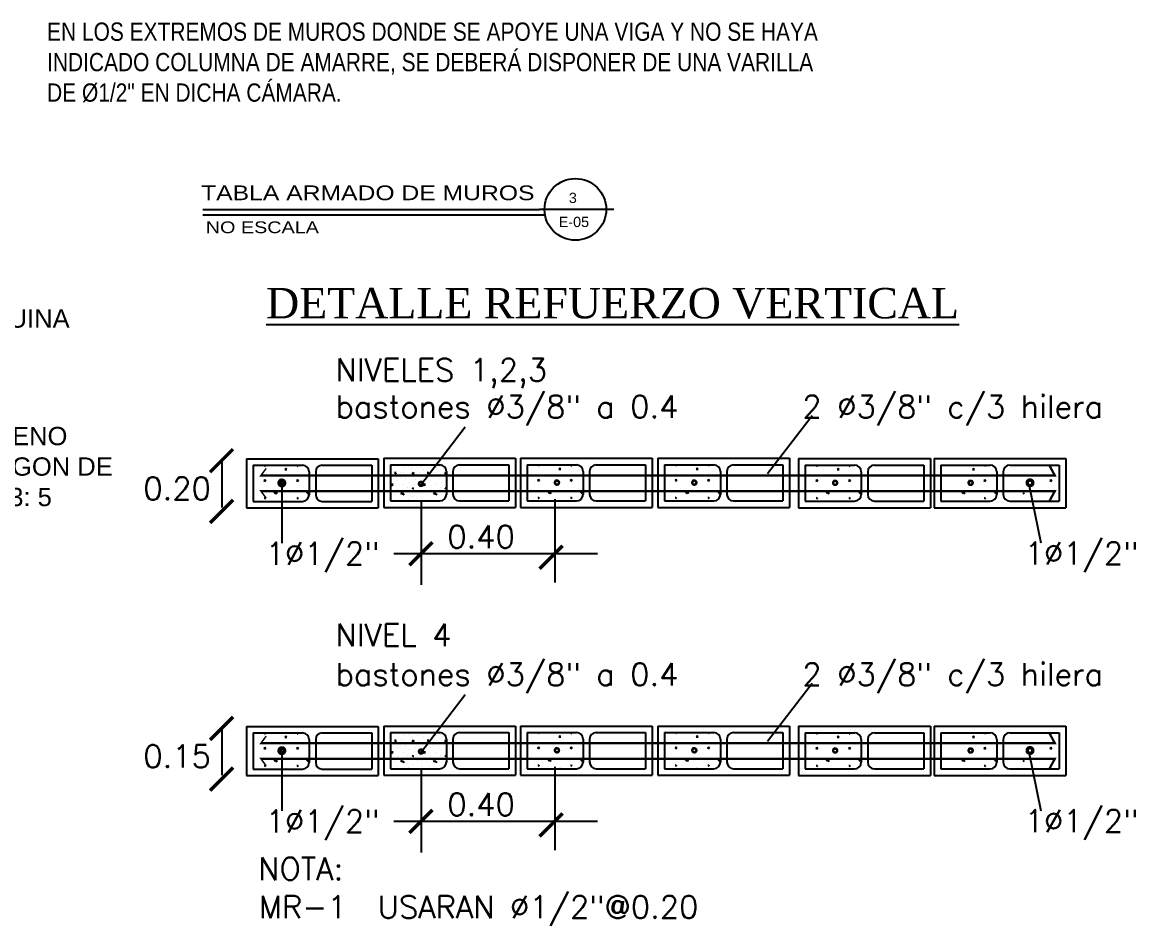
# Model space of a CAD drawing. Header units: feet. Extents: x 317 to 512, y -141 to 162.
# Drawn here: x 406.69 to 421.05, y -73.24 to -61.57 of the extents above; entities that cross this region are included whole.
import ezdxf
from ezdxf.enums import TextEntityAlignment as Align

# ---------------------------------------------------------------- set-up
doc = ezdxf.new("R2010")
doc.units = ezdxf.units.FT
doc.header["$MEASUREMENT"] = 0
for name, color, linetype in [('ACERO', 4, 'Continuous'), ('Dimensiones&Letras', 7, 'Continuous'), ('DMENCIÓN', 7, 'Continuous'), ('ESTRUCTURR', 1, 'Continuous'), ('TEXTOS', 3, 'Continuous'), ('TEXXT', 2, 'Continuous')]:
    doc.layers.add(name, color=color, linetype=linetype)
doc.styles.add('120', font='SIMPLEX.shx', dxfattribs={"height": 1.97})
doc.styles.add('DAMIAN', font='arial.ttf', dxfattribs={"height": 0.12})
doc.styles.get("Standard").update_dxf_attribs({"font": 'arial.ttf'})
doc.styles.add('TXT', font='technic_.ttf')

# ---------------------------------------------------------------- blocks, each defined once
blk = doc.blocks.new('_ArchTick')
at = {"color": 0, "linetype": 'ByBlock', "const_width": 0.15}
blk.add_lwpolyline([(-0.5, -0.5), (0.5, 0.5)], dxfattribs=at)
blk = doc.blocks.new('*X50')
at = {"color": 0, "linetype": 'Continuous'}
for p, q in [((83.5525, 160.645), (83.5525, 160.645)), ((83.575, 160.605), (83.575, 160.605)), ((83.585, 160.665), (83.585, 160.665)), ((83.6323, 160.6122), (83.6173, 160.6297)), ((83.6175, 160.6725), (83.6175, 160.6725)), ((83.6175, 160.6297), (83.6425, 160.6197)), ((83.6425, 160.62), (83.6325, 160.6125)), ((83.67, 160.66), (83.67, 160.66)), ((83.69, 160.63), (83.69, 160.63)), ((83.7325, 160.61), (83.7325, 160.61)), ((83.7375, 160.66), (83.7375, 160.66)), ((83.765, 160.615), (83.765, 160.615)), ((83.7675, 160.6725), (83.7675, 160.6725)), ((83.8025, 160.645), (83.8025, 160.645)), ((83.825, 160.605), (83.825, 160.605)), ((83.835, 160.665), (83.835, 160.665)), ((83.8823, 160.6122), (83.8673, 160.6297)), ((83.8675, 160.6725), (83.8675, 160.6725)), ((83.8675, 160.6297), (83.8925, 160.6197)), ((83.8925, 160.62), (83.8825, 160.6125)), ((83.92, 160.66), (83.92, 160.66)), ((83.94, 160.63), (83.94, 160.63)), ((83.5499, 160.5827), (83.5449, 160.5802)), ((83.5449, 160.58), (83.5524, 160.575)), ((83.5526, 160.5752), (83.5501, 160.5827)), ((83.5825, 160.5325), (83.5825, 160.5325)), ((83.59, 160.5725), (83.59, 160.5725)), ((83.6225, 160.5525), (83.6225, 160.5525)), ((83.665, 160.585), (83.665, 160.585)), ((83.665, 160.5175), (83.665, 160.5175)), ((83.71, 160.5575), (83.7025, 160.55)), ((83.7025, 160.55), (83.7175, 160.55)), ((83.7176, 160.5499), (83.7101, 160.5574)), ((83.74, 160.5725), (83.74, 160.5725)), ((83.7525, 160.525), (83.7525, 160.525)), ((83.7825, 160.5125), (83.7825, 160.5125)), ((83.785, 160.5475), (83.785, 160.5475)), ((83.7999, 160.5827), (83.7949, 160.5802)), ((83.7949, 160.58), (83.8024, 160.575)), ((83.8026, 160.5752), (83.8001, 160.5827)), ((83.8325, 160.5325), (83.8325, 160.5325)), ((83.84, 160.5725), (83.84, 160.5725)), ((83.8725, 160.5525), (83.8725, 160.5525)), ((83.915, 160.585), (83.915, 160.585)), ((83.915, 160.5175), (83.915, 160.5175)), ((83.96, 160.5575), (83.9525, 160.55)), ((83.9525, 160.55), (83.9675, 160.55)), ((83.9676, 160.5499), (83.9601, 160.5574)), ((83.5475, 160.4701), (83.5436, 160.4675)), ((83.5436, 160.464), (83.5552, 160.4601)), ((83.555, 160.46), (83.5475, 160.47)), ((83.5625, 160.43), (83.5625, 160.43)), ((83.5875, 160.4875), (83.5875, 160.4875)), ((83.605, 160.505), (83.605, 160.505)), ((83.62, 160.46), (83.62, 160.46)), ((83.6425, 160.4975), (83.6425, 160.4975)), ((83.645, 160.455), (83.645, 160.455)), ((83.6799, 160.4675), (83.6774, 160.46)), ((83.6775, 160.46), (83.69, 160.46)), ((83.69, 160.46), (83.68, 160.4675)), ((83.7025, 160.5075), (83.7025, 160.5075)), ((83.72, 160.435), (83.72, 160.435)), ((83.73, 160.4875), (83.73, 160.4875)), ((83.7475, 160.4575), (83.7475, 160.4575)), ((83.76, 160.4775), (83.76, 160.4775)), ((83.7975, 160.4701), (83.79, 160.4651)), ((83.7902, 160.4651), (83.8052, 160.4601)), ((83.805, 160.46), (83.7975, 160.47)), ((83.8125, 160.43), (83.8125, 160.43)), ((83.8375, 160.4875), (83.8375, 160.4875)), ((83.855, 160.505), (83.855, 160.505)), ((83.87, 160.46), (83.87, 160.46)), ((83.8925, 160.4975), (83.8925, 160.4975)), ((83.895, 160.455), (83.895, 160.455)), ((83.9299, 160.4675), (83.9274, 160.46)), ((83.9275, 160.46), (83.94, 160.46)), ((83.94, 160.46), (83.93, 160.4675)), ((83.9525, 160.5075), (83.9525, 160.5075)), ((83.97, 160.435), (83.97, 160.435)), ((83.585, 160.415), (83.585, 160.415)), ((83.6175, 160.4225), (83.6175, 160.4225)), ((83.67, 160.41), (83.67, 160.41)), ((83.7375, 160.41), (83.7375, 160.41)), ((83.7675, 160.4225), (83.7675, 160.4225)), ((83.835, 160.415), (83.835, 160.415)), ((83.8675, 160.4225), (83.8675, 160.4225)), ((83.92, 160.41), (83.92, 160.41))]:
    blk.add_line(p, q, dxfattribs=at)

msp = doc.modelspace()

# ---------------------------------------------------------------- linework, layer by layer
at = {"layer": 'DMENCIÓN', "color": 8}
for p, q in [((416.31019, -67.4004, -7.86698), (416.88564, -66.64989, -7.86698)), ((411.83234, -67.5471, -7.86698), (412.40779, -66.7966, -7.86698)), ((409.26233, -67.20945, -7.86698), (409.26233, -67.84152, -7.86698)), ((410.03882, -67.5233, -7.86698), (410.03868, -68.30044, 7.86698)), ((419.68732, -67.53841, -7.86698), (419.84044, -68.2982)), ((411.83615, -67.76191, -7.86698), (411.83615, -68.83843, -7.86698)), ((413.56633, -67.73192, -7.86698), (413.56633, -68.80844, -7.86698)), ((414.11376, -68.43669, -7.86698), (411.48682, -68.43669, -7.86698)), ((416.31019, -70.85738, -7.86698), (416.88564, -70.10688, -7.86698)), ((411.83234, -71.00408, -7.86698), (412.40779, -70.25358, -7.86698)), ((409.26233, -70.66643, -7.86698), (409.26233, -71.2985, -7.86698)), ((410.03882, -70.98028, -7.86698), (410.03868, -71.75742, 7.86698)), ((419.68732, -70.99539, -7.86698), (419.84044, -71.75518)), ((411.83615, -71.21889, -7.86698), (411.83615, -72.29541, -7.86698)), ((413.56633, -71.1889, -7.86698), (413.56633, -72.26543, -7.86698)), ((414.11376, -71.89367, -7.86698), (411.48682, -71.89367, -7.86698))]:
    msp.add_line(p, q, dxfattribs=at)
at = {"layer": 'DMENCIÓN', "color": 4}
for p, q in [((409.58321, -67.20945, -7.86698), (409.58321, -67.84546, -7.86698)), ((409.58321, -67.20945, -7.86698), (411.28454, -67.20945, -7.86698)), ((411.28454, -67.20945, -7.86698), (411.28454, -67.84546, -7.86698)), ((411.35546, -67.20492, -7.86698), (411.35546, -67.84093, -7.86698)), ((411.35546, -67.20492, -7.86698), (413.05679, -67.20492, -7.86698)), ((413.05679, -67.20492, -7.86698), (413.05679, -67.84093, -7.86698)), ((413.11994, -67.20492, -7.86698), (413.11994, -67.84093, -7.86698)), ((413.11994, -67.20492, -7.86698), (414.82126, -67.20492, -7.86698)), ((414.82126, -67.20492, -7.86698), (414.82126, -67.84093, -7.86698)), ((414.8941, -67.20492, -7.86698), (414.8941, -67.84093, -7.86698)), ((414.8941, -67.20492, -7.86698), (416.59542, -67.20492, -7.86698)), ((416.59542, -67.20492, -7.86698), (416.59542, -67.84093, -7.86698)), ((416.71287, -67.20733, -7.86698), (416.71287, -67.84334, -7.86698)), ((416.71287, -67.20733, -7.86698), (418.4142, -67.20733, -7.86698)), ((418.4142, -67.20733, -7.86698), (418.4142, -67.84334, -7.86698)), ((418.46266, -67.20727, -7.86698), (418.46266, -67.84329, -7.86698)), ((418.46266, -67.20727, -7.86698), (420.16398, -67.20727, -7.86698)), ((420.16398, -67.20727, -7.86698), (420.16398, -67.84329, -7.86698)), ((409.66828, -67.29451, -7.86698), (409.66828, -67.76039, -7.86698)), ((409.66828, -67.29451, -7.86698), (410.30627, -67.29451, -7.86698)), ((409.81882, -67.30226, -7.86698), (409.82624, -67.30721, -7.86698)), ((409.82662, -67.30683, -7.86698), (409.8251, -67.30226, -7.86698)), ((410.09177, -67.3367, -7.86698), (410.07913, -67.34934, -7.86698)), ((410.07919, -67.34932, -7.86698), (410.10447, -67.34932, -7.86698)), ((410.10471, -67.34943, -7.86698), (410.09207, -67.33679, -7.86698)), ((410.24019, -67.30226, -7.86698), (410.24762, -67.30722, -7.86698)), ((410.24799, -67.30683, -7.86698), (410.24647, -67.30226, -7.86698)), ((410.39134, -67.37958, -7.86698), (410.39134, -67.67532, -7.86698)), ((410.47641, -67.37958, -7.86698), (410.47641, -67.67532, -7.86698)), ((410.56147, -67.29451, -7.86698), (411.19947, -67.29451, -7.86698)), ((411.19947, -67.29451, -7.86698), (411.19947, -67.76039, -7.86698)), ((411.44053, -67.28999, -7.86698), (411.44053, -67.75587, -7.86698)), ((411.44053, -67.28999, -7.86698), (412.07852, -67.28999, -7.86698)), ((412.16359, -67.37505, -7.86698), (412.16359, -67.6708, -7.86698)), ((412.24866, -67.37505, -7.86698), (412.24866, -67.6708, -7.86698)), ((412.33372, -67.28999, -7.86698), (412.97172, -67.28999, -7.86698)), ((412.97172, -67.28999, -7.86698), (412.97172, -67.75587, -7.86698)), ((413.205, -67.28999, -7.86698), (413.205, -67.75587, -7.86698)), ((413.205, -67.28999, -7.86698), (413.843, -67.28999, -7.86698)), ((413.35554, -67.29774, -7.86698), (413.36297, -67.30269, -7.86698)), ((413.36334, -67.3023, -7.86698), (413.36182, -67.29774, -7.86698)), ((413.6285, -67.33218, -7.86698), (413.61586, -67.34482, -7.86698)), ((413.61592, -67.3448, -7.86698), (413.6412, -67.3448, -7.86698)), ((413.64144, -67.3449, -7.86698), (413.6288, -67.33226, -7.86698)), ((413.77691, -67.29774, -7.86698), (413.78434, -67.30269, -7.86698)), ((413.78471, -67.3023, -7.86698), (413.78319, -67.29774, -7.86698)), ((413.92807, -67.37505, -7.86698), (413.92807, -67.6708, -7.86698)), ((414.01313, -67.37505, -7.86698), (414.01313, -67.6708, -7.86698)), ((414.0982, -67.28999, -7.86698), (414.7362, -67.28999, -7.86698)), ((414.7362, -67.28999, -7.86698), (414.7362, -67.75587, -7.86698)), ((414.97916, -67.28999, -7.86698), (414.97916, -67.75587, -7.86698)), ((414.97916, -67.28999, -7.86698), (415.61716, -67.28999, -7.86698)), ((415.1297, -67.29774, -7.86698), (415.13713, -67.30269, -7.86698)), ((415.1375, -67.3023, -7.86698), (415.13598, -67.29774, -7.86698)), ((415.40266, -67.33218, -7.86698), (415.39002, -67.34482, -7.86698)), ((415.39008, -67.3448, -7.86698), (415.41536, -67.3448, -7.86698)), ((415.4156, -67.3449, -7.86698), (415.40296, -67.33226, -7.86698)), ((415.55108, -67.29774, -7.86698), (415.5585, -67.30269, -7.86698)), ((415.55887, -67.3023, -7.86698), (415.55735, -67.29774, -7.86698)), ((415.70223, -67.37505, -7.86698), (415.70223, -67.6708, -7.86698)), ((415.78729, -67.37505, -7.86698), (415.78729, -67.6708, -7.86698)), ((415.87236, -67.28999, -7.86698), (416.51036, -67.28999, -7.86698)), ((416.51036, -67.28999, -7.86698), (416.51036, -67.75587, -7.86698)), ((416.79794, -67.2924, -7.86698), (416.79794, -67.75828, -7.86698)), ((416.79794, -67.2924, -7.86698), (417.43594, -67.2924, -7.86698)), ((416.94848, -67.30015, -7.86698), (416.95591, -67.3051, -7.86698)), ((416.95628, -67.30471, -7.86698), (416.95476, -67.30015, -7.86698)), ((417.22143, -67.33459, -7.86698), (417.20879, -67.34723, -7.86698)), ((417.20885, -67.34721, -7.86698), (417.23414, -67.34721, -7.86698)), ((417.23437, -67.34731, -7.86698), (417.22173, -67.33467, -7.86698)), ((417.36985, -67.30015, -7.86698), (417.37728, -67.3051, -7.86698)), ((417.37765, -67.30471, -7.86698), (417.37613, -67.30015, -7.86698)), ((417.521, -67.37746, -7.86698), (417.521, -67.67321, -7.86698)), ((417.60607, -67.37746, -7.86698), (417.60607, -67.67321, -7.86698)), ((417.69113, -67.2924, -7.86698), (418.32913, -67.2924, -7.86698)), ((418.32913, -67.2924, -7.86698), (418.32913, -67.75828, -7.86698)), ((418.54772, -67.29234, -7.86698), (418.54772, -67.75822, -7.86698)), ((418.54772, -67.29234, -7.86698), (419.18572, -67.29234, -7.86698)), ((418.97122, -67.33453, -7.86698), (418.95858, -67.34717, -7.86698)), ((418.95864, -67.34715, -7.86698), (418.98392, -67.34715, -7.86698)), ((418.98416, -67.34726, -7.86698), (418.97152, -67.33462, -7.86698)), ((419.11964, -67.30009, -7.86698), (419.12706, -67.30504, -7.86698)), ((419.12743, -67.30466, -7.86698), (419.12591, -67.30009, -7.86698)), ((419.27079, -67.37741, -7.86698), (419.27079, -67.67315, -7.86698)), ((419.35585, -67.37741, -7.86698), (419.35585, -67.67315, -7.86698)), ((419.44092, -67.29234, -7.86698), (420.07892, -67.29234, -7.86698)), ((419.97079, -67.30009, -7.86698), (419.97821, -67.30504, -7.86698)), ((419.97858, -67.30466, -7.86698), (419.97706, -67.30009, -7.86698)), ((420.07892, -67.29234, -7.86698), (420.07892, -67.75822, -7.86698)), ((409.81796, -67.48402, -7.86698), (409.80532, -67.49245, -7.86698)), ((409.80569, -67.49243, -7.86698), (409.83098, -67.50086, -7.86698)), ((409.83057, -67.50101, -7.86698), (409.81793, -67.48415, -7.86698)), ((410.23933, -67.48402, -7.86698), (410.22669, -67.49245, -7.86698)), ((410.22707, -67.49243, -7.86698), (410.25235, -67.50086, -7.86698)), ((410.25194, -67.50101, -7.86698), (410.2393, -67.48415, -7.86698)), ((413.35468, -67.4795, -7.86698), (413.34204, -67.48792, -7.86698)), ((413.34242, -67.48791, -7.86698), (413.3677, -67.49633, -7.86698)), ((413.3673, -67.49648, -7.86698), (413.35465, -67.47963, -7.86698)), ((413.77606, -67.4795, -7.86698), (413.76341, -67.48792, -7.86698)), ((413.76379, -67.48791, -7.86698), (413.78907, -67.49633, -7.86698)), ((413.78867, -67.49648, -7.86698), (413.77603, -67.47963, -7.86698)), ((415.12885, -67.4795, -7.86698), (415.1162, -67.48792, -7.86698)), ((415.11658, -67.48791, -7.86698), (415.14186, -67.49633, -7.86698)), ((415.14146, -67.49648, -7.86698), (415.12882, -67.47963, -7.86698)), ((415.55022, -67.4795, -7.86698), (415.53758, -67.48792, -7.86698)), ((415.53795, -67.48791, -7.86698), (415.56323, -67.49633, -7.86698)), ((415.56283, -67.49648, -7.86698), (415.55019, -67.47963, -7.86698)), ((416.94762, -67.48191, -7.86698), (416.93498, -67.49033, -7.86698)), ((416.93535, -67.49032, -7.86698), (416.96064, -67.49874, -7.86698)), ((416.96023, -67.49889, -7.86698), (416.94759, -67.48204, -7.86698)), ((417.36899, -67.48191, -7.86698), (417.35635, -67.49033, -7.86698)), ((417.35673, -67.49032, -7.86698), (417.38201, -67.49874, -7.86698)), ((417.3816, -67.49889, -7.86698), (417.36896, -67.48204, -7.86698)), ((419.11878, -67.48185, -7.86698), (419.10614, -67.49028, -7.86698)), ((419.10651, -67.49026, -7.86698), (419.13179, -67.49869, -7.86698)), ((419.13139, -67.49884, -7.86698), (419.11875, -67.48198, -7.86698)), ((419.96993, -67.48185, -7.86698), (419.95729, -67.49028, -7.86698)), ((419.95766, -67.49026, -7.86698), (419.98294, -67.49869, -7.86698)), ((419.98254, -67.49884, -7.86698), (419.9699, -67.48198, -7.86698)), ((409.96089, -67.66593, -7.86698), (409.9356, -67.63643, -7.86698)), ((409.93589, -67.63643, -7.86698), (409.97802, -67.65329, -7.86698)), ((409.97805, -67.6527, -7.86698), (409.9612, -67.66534, -7.86698)), ((410.38226, -67.66593, -7.86698), (410.35697, -67.63643, -7.86698)), ((410.35726, -67.63643, -7.86698), (410.3994, -67.65329, -7.86698)), ((410.39942, -67.6527, -7.86698), (410.38257, -67.66534, -7.86698)), ((413.49761, -67.6614, -7.86698), (413.47233, -67.63191, -7.86698)), ((413.47261, -67.63191, -7.86698), (413.51475, -67.64876, -7.86698)), ((413.51478, -67.64818, -7.86698), (413.49792, -67.66082, -7.86698)), ((413.91898, -67.66141, -7.86698), (413.8937, -67.63191, -7.86698)), ((413.89398, -67.63191, -7.86698), (413.93612, -67.64876, -7.86698)), ((413.93615, -67.64818, -7.86698), (413.91929, -67.66082, -7.86698)), ((415.27177, -67.6614, -7.86698), (415.24649, -67.63191, -7.86698)), ((415.24677, -67.63191, -7.86698), (415.28891, -67.64876, -7.86698)), ((415.28894, -67.64818, -7.86698), (415.27208, -67.66082, -7.86698)), ((415.69314, -67.66141, -7.86698), (415.66786, -67.63191, -7.86698)), ((415.66814, -67.63191, -7.86698), (415.71028, -67.64876, -7.86698)), ((415.71031, -67.64818, -7.86698), (415.69345, -67.66082, -7.86698)), ((417.09055, -67.66381, -7.86698), (417.06526, -67.63432, -7.86698)), ((417.06555, -67.63432, -7.86698), (417.10768, -67.65117, -7.86698)), ((417.10771, -67.65059, -7.86698), (417.09086, -67.66323, -7.86698)), ((417.51192, -67.66381, -7.86698), (417.48664, -67.63432, -7.86698)), ((417.48692, -67.63432, -7.86698), (417.52906, -67.65117, -7.86698)), ((417.52908, -67.65059, -7.86698), (417.51223, -67.66323, -7.86698)), ((418.84033, -67.66376, -7.86698), (418.81505, -67.63426, -7.86698)), ((418.81533, -67.63426, -7.86698), (418.85747, -67.65112, -7.86698)), ((418.8575, -67.65053, -7.86698), (418.84064, -67.66317, -7.86698)), ((419.2617, -67.66376, -7.86698), (419.23642, -67.63426, -7.86698)), ((419.2367, -67.63426, -7.86698), (419.27884, -67.65112, -7.86698)), ((419.27887, -67.65053, -7.86698), (419.26201, -67.66317, -7.86698)), ((419.62414, -67.65053, -7.86698), (419.60729, -67.66317, -7.86698)), ((409.66828, -67.76039, -7.86698), (410.30627, -67.76039, -7.86698)), ((409.82193, -67.71561, -7.86698), (409.8135, -67.71982, -7.86698)), ((409.8136, -67.72016, -7.86698), (409.82624, -67.72859, -7.86698)), ((409.82662, -67.7282, -7.86698), (409.8224, -67.71556, -7.86698)), ((410.09177, -67.75807, -7.86698), (410.0817, -67.76814, -7.86698)), ((410.10206, -67.76814, -7.86698), (410.09207, -67.75816, -7.86698)), ((410.2433, -67.71561, -7.86698), (410.23487, -67.71982, -7.86698)), ((410.23497, -67.72016, -7.86698), (410.24762, -67.72859, -7.86698)), ((410.24799, -67.7282, -7.86698), (410.24377, -67.71556, -7.86698)), ((410.56147, -67.76039, -7.86698), (411.19947, -67.76039, -7.86698)), ((411.44053, -67.75587, -7.86698), (412.07852, -67.75587, -7.86698)), ((412.33372, -67.75587, -7.86698), (412.97172, -67.75587, -7.86698)), ((413.205, -67.75587, -7.86698), (413.843, -67.75587, -7.86698)), ((413.35865, -67.71109, -7.86698), (413.35022, -67.7153, -7.86698)), ((413.35033, -67.71563, -7.86698), (413.36297, -67.72406, -7.86698)), ((413.36334, -67.72367, -7.86698), (413.35913, -67.71103, -7.86698)), ((413.6285, -67.75355, -7.86698), (413.61843, -67.76362, -7.86698)), ((413.63878, -67.76362, -7.86698), (413.6288, -67.75364, -7.86698)), ((413.78002, -67.71109, -7.86698), (413.7716, -67.7153, -7.86698)), ((413.7717, -67.71564, -7.86698), (413.78434, -67.72406, -7.86698)), ((413.78471, -67.72367, -7.86698), (413.7805, -67.71103, -7.86698)), ((414.0982, -67.75587, -7.86698), (414.7362, -67.75587, -7.86698)), ((414.97916, -67.75587, -7.86698), (415.61716, -67.75587, -7.86698)), ((415.13281, -67.71109, -7.86698), (415.12438, -67.7153, -7.86698)), ((415.12449, -67.71563, -7.86698), (415.13713, -67.72406, -7.86698)), ((415.1375, -67.72367, -7.86698), (415.13329, -67.71103, -7.86698)), ((415.40266, -67.75355, -7.86698), (415.39259, -67.76362, -7.86698)), ((415.41294, -67.76362, -7.86698), (415.40296, -67.75364, -7.86698)), ((415.55418, -67.71109, -7.86698), (415.54576, -67.7153, -7.86698)), ((415.54586, -67.71564, -7.86698), (415.5585, -67.72406, -7.86698)), ((415.55887, -67.72367, -7.86698), (415.55466, -67.71103, -7.86698)), ((415.87236, -67.75587, -7.86698), (416.51036, -67.75587, -7.86698)), ((416.79794, -67.75828, -7.86698), (417.43594, -67.75828, -7.86698)), ((416.95159, -67.7135, -7.86698), (416.94316, -67.71771, -7.86698)), ((416.94326, -67.71804, -7.86698), (416.95591, -67.72647, -7.86698)), ((416.95628, -67.72608, -7.86698), (416.95206, -67.71344, -7.86698)), ((417.22143, -67.75596, -7.86698), (417.21136, -67.76603, -7.86698)), ((417.23172, -67.76603, -7.86698), (417.22173, -67.75604, -7.86698)), ((417.37296, -67.71349, -7.86698), (417.36453, -67.71771, -7.86698)), ((417.36464, -67.71804, -7.86698), (417.37728, -67.72647, -7.86698)), ((417.37765, -67.72608, -7.86698), (417.37343, -67.71344, -7.86698)), ((417.69113, -67.75828, -7.86698), (418.32913, -67.75828, -7.86698)), ((418.54772, -67.75822, -7.86698), (419.18572, -67.75822, -7.86698)), ((418.97122, -67.7559, -7.86698), (418.96115, -67.76597, -7.86698)), ((418.9815, -67.76597, -7.86698), (418.97152, -67.75599, -7.86698)), ((419.12274, -67.71344, -7.86698), (419.11432, -67.71765, -7.86698)), ((419.11442, -67.71799, -7.86698), (419.12706, -67.72642, -7.86698)), ((419.12743, -67.72603, -7.86698), (419.12322, -67.71339, -7.86698)), ((419.44092, -67.75822, -7.86698), (420.07892, -67.75822, -7.86698)), ((419.73786, -67.7559, -7.86698), (419.72779, -67.76597, -7.86698)), ((419.74815, -67.76597, -7.86698), (419.73816, -67.75599, -7.86698)), ((419.97389, -67.71344, -7.86698), (419.96547, -67.71765, -7.86698)), ((419.96557, -67.71799, -7.86698), (419.97821, -67.72642, -7.86698)), ((419.97858, -67.72603, -7.86698), (419.97437, -67.71339, -7.86698)), ((409.58321, -67.84546, -7.86698), (411.28454, -67.84546, -7.86698)), ((411.35546, -67.84093, -7.86698), (413.05679, -67.84093, -7.86698)), ((413.11994, -67.84093, -7.86698), (414.82126, -67.84093, -7.86698)), ((414.8941, -67.84093, -7.86698), (416.59542, -67.84093, -7.86698)), ((416.71287, -67.84334, -7.86698), (418.4142, -67.84334, -7.86698)), ((418.46266, -67.84329, -7.86698), (420.16398, -67.84329, -7.86698)), ((409.58321, -70.66643, -7.86698), (409.58321, -71.30244, -7.86698)), ((409.58321, -70.66643, -7.86698), (411.28454, -70.66643, -7.86698)), ((411.28454, -70.66643, -7.86698), (411.28454, -71.30244, -7.86698)), ((411.35546, -70.6619, -7.86698), (411.35546, -71.29791, -7.86698)), ((411.35546, -70.6619, -7.86698), (413.05679, -70.6619, -7.86698)), ((413.05679, -70.6619, -7.86698), (413.05679, -71.29791, -7.86698)), ((413.11994, -70.6619, -7.86698), (413.11994, -71.29791, -7.86698)), ((413.11994, -70.6619, -7.86698), (414.82126, -70.6619, -7.86698)), ((414.82126, -70.6619, -7.86698), (414.82126, -71.29791, -7.86698)), ((414.8941, -70.6619, -7.86698), (414.8941, -71.29791, -7.86698)), ((414.8941, -70.6619, -7.86698), (416.59542, -70.6619, -7.86698)), ((416.59542, -70.6619, -7.86698), (416.59542, -71.29791, -7.86698)), ((416.71287, -70.66431, -7.86698), (416.71287, -71.30032, -7.86698)), ((416.71287, -70.66431, -7.86698), (418.4142, -70.66431, -7.86698)), ((418.4142, -70.66431, -7.86698), (418.4142, -71.30032, -7.86698)), ((418.46266, -70.66426, -7.86698), (418.46266, -71.30027, -7.86698)), ((418.46266, -70.66426, -7.86698), (420.16398, -70.66426, -7.86698)), ((420.16398, -70.66426, -7.86698), (420.16398, -71.30027, -7.86698)), ((409.66828, -70.75149, -7.86698), (409.66828, -71.21737, -7.86698)), ((409.66828, -70.75149, -7.86698), (410.30627, -70.75149, -7.86698)), ((409.81882, -70.75925, -7.86698), (409.82624, -70.7642, -7.86698)), ((409.82662, -70.76381, -7.86698), (409.8251, -70.75925, -7.86698)), ((410.09177, -70.79368, -7.86698), (410.07913, -70.80632, -7.86698)), ((410.07919, -70.8063, -7.86698), (410.10447, -70.8063, -7.86698)), ((410.10471, -70.80641, -7.86698), (410.09207, -70.79377, -7.86698)), ((410.24019, -70.75925, -7.86698), (410.24762, -70.7642, -7.86698)), ((410.24799, -70.76381, -7.86698), (410.24647, -70.75925, -7.86698)), ((410.56147, -70.75149, -7.86698), (411.19947, -70.75149, -7.86698)), ((411.19947, -70.75149, -7.86698), (411.19947, -71.21737, -7.86698)), ((411.44053, -70.74697, -7.86698), (411.44053, -71.21285, -7.86698)), ((411.44053, -70.74697, -7.86698), (412.07852, -70.74697, -7.86698)), ((412.33372, -70.74697, -7.86698), (412.97172, -70.74697, -7.86698)), ((412.97172, -70.74697, -7.86698), (412.97172, -71.21285, -7.86698)), ((413.205, -70.74697, -7.86698), (413.205, -71.21285, -7.86698)), ((413.205, -70.74697, -7.86698), (413.843, -70.74697, -7.86698)), ((413.35554, -70.75472, -7.86698), (413.36297, -70.75967, -7.86698)), ((413.36334, -70.75928, -7.86698), (413.36182, -70.75472, -7.86698)), ((413.6285, -70.78916, -7.86698), (413.61586, -70.8018, -7.86698)), ((413.61592, -70.80178, -7.86698), (413.6412, -70.80178, -7.86698)), ((413.64144, -70.80189, -7.86698), (413.6288, -70.78924, -7.86698)), ((413.77691, -70.75472, -7.86698), (413.78434, -70.75967, -7.86698)), ((413.78471, -70.75928, -7.86698), (413.78319, -70.75472, -7.86698)), ((414.0982, -70.74697, -7.86698), (414.7362, -70.74697, -7.86698)), ((414.7362, -70.74697, -7.86698), (414.7362, -71.21285, -7.86698)), ((414.97916, -70.74697, -7.86698), (414.97916, -71.21285, -7.86698)), ((414.97916, -70.74697, -7.86698), (415.61716, -70.74697, -7.86698)), ((415.1297, -70.75472, -7.86698), (415.13713, -70.75967, -7.86698)), ((415.1375, -70.75928, -7.86698), (415.13598, -70.75472, -7.86698)), ((415.40266, -70.78916, -7.86698), (415.39002, -70.8018, -7.86698)), ((415.39008, -70.80178, -7.86698), (415.41536, -70.80178, -7.86698)), ((415.4156, -70.80189, -7.86698), (415.40296, -70.78924, -7.86698)), ((415.55108, -70.75472, -7.86698), (415.5585, -70.75967, -7.86698)), ((415.55887, -70.75928, -7.86698), (415.55735, -70.75472, -7.86698)), ((415.87236, -70.74697, -7.86698), (416.51036, -70.74697, -7.86698)), ((416.51036, -70.74697, -7.86698), (416.51036, -71.21285, -7.86698)), ((416.79794, -70.74938, -7.86698), (416.79794, -71.21526, -7.86698)), ((416.79794, -70.74938, -7.86698), (417.43594, -70.74938, -7.86698)), ((416.94848, -70.75713, -7.86698), (416.95591, -70.76208, -7.86698)), ((416.95628, -70.76169, -7.86698), (416.95476, -70.75713, -7.86698)), ((417.22143, -70.79157, -7.86698), (417.20879, -70.80421, -7.86698)), ((417.20885, -70.80419, -7.86698), (417.23414, -70.80419, -7.86698)), ((417.23437, -70.8043, -7.86698), (417.22173, -70.79165, -7.86698)), ((417.36985, -70.75713, -7.86698), (417.37728, -70.76208, -7.86698)), ((417.37765, -70.76169, -7.86698), (417.37613, -70.75713, -7.86698)), ((417.69113, -70.74938, -7.86698), (418.32913, -70.74938, -7.86698)), ((418.32913, -70.74938, -7.86698), (418.32913, -71.21526, -7.86698)), ((418.54772, -70.74932, -7.86698), (418.54772, -71.2152, -7.86698)), ((418.54772, -70.74932, -7.86698), (419.18572, -70.74932, -7.86698)), ((418.97122, -70.79151, -7.86698), (418.95858, -70.80415, -7.86698)), ((418.95864, -70.80413, -7.86698), (418.98392, -70.80413, -7.86698)), ((418.98416, -70.80424, -7.86698), (418.97152, -70.7916, -7.86698)), ((419.11964, -70.75708, -7.86698), (419.12706, -70.76203, -7.86698)), ((419.12743, -70.76164, -7.86698), (419.12591, -70.75708, -7.86698)), ((419.44092, -70.74932, -7.86698), (420.07892, -70.74932, -7.86698)), ((419.97079, -70.75708, -7.86698), (419.97821, -70.76203, -7.86698)), ((419.97858, -70.76164, -7.86698), (419.97706, -70.75708, -7.86698)), ((420.07892, -70.74932, -7.86698), (420.07892, -71.2152, -7.86698)), ((409.81796, -70.941, -7.86698), (409.80532, -70.94943, -7.86698)), ((409.80569, -70.94941, -7.86698), (409.83098, -70.95784, -7.86698)), ((409.83057, -70.95799, -7.86698), (409.81793, -70.94114, -7.86698)), ((410.23933, -70.941, -7.86698), (410.22669, -70.94943, -7.86698)), ((410.22707, -70.94941, -7.86698), (410.25235, -70.95784, -7.86698)), ((410.25194, -70.95799, -7.86698), (410.2393, -70.94114, -7.86698)), ((410.39134, -70.83656, -7.86698), (410.39134, -71.13231, -7.86698)), ((410.47641, -70.83656, -7.86698), (410.47641, -71.13231, -7.86698)), ((412.16359, -70.83204, -7.86698), (412.16359, -71.12778, -7.86698)), ((412.24866, -70.83204, -7.86698), (412.24866, -71.12778, -7.86698)), ((413.35468, -70.93648, -7.86698), (413.34204, -70.94491, -7.86698)), ((413.34242, -70.94489, -7.86698), (413.3677, -70.95332, -7.86698)), ((413.3673, -70.95347, -7.86698), (413.35465, -70.93661, -7.86698)), ((413.77606, -70.93648, -7.86698), (413.76341, -70.94491, -7.86698)), ((413.76379, -70.94489, -7.86698), (413.78907, -70.95331, -7.86698)), ((413.78867, -70.95347, -7.86698), (413.77603, -70.93661, -7.86698)), ((413.92807, -70.83204, -7.86698), (413.92807, -71.12778, -7.86698)), ((414.01313, -70.83204, -7.86698), (414.01313, -71.12778, -7.86698)), ((415.12885, -70.93648, -7.86698), (415.1162, -70.94491, -7.86698)), ((415.11658, -70.94489, -7.86698), (415.14186, -70.95332, -7.86698)), ((415.14146, -70.95347, -7.86698), (415.12882, -70.93661, -7.86698)), ((415.55022, -70.93648, -7.86698), (415.53758, -70.94491, -7.86698)), ((415.53795, -70.94489, -7.86698), (415.56323, -70.95331, -7.86698)), ((415.56283, -70.95347, -7.86698), (415.55019, -70.93661, -7.86698)), ((415.70223, -70.83204, -7.86698), (415.70223, -71.12778, -7.86698)), ((415.78729, -70.83204, -7.86698), (415.78729, -71.12778, -7.86698)), ((416.94762, -70.93889, -7.86698), (416.93498, -70.94732, -7.86698)), ((416.93535, -70.9473, -7.86698), (416.96064, -70.95573, -7.86698)), ((416.96023, -70.95588, -7.86698), (416.94759, -70.93902, -7.86698)), ((417.36899, -70.93889, -7.86698), (417.35635, -70.94732, -7.86698)), ((417.35673, -70.9473, -7.86698), (417.38201, -70.95572, -7.86698)), ((417.3816, -70.95588, -7.86698), (417.36896, -70.93902, -7.86698)), ((417.521, -70.83444, -7.86698), (417.521, -71.13019, -7.86698)), ((417.60607, -70.83444, -7.86698), (417.60607, -71.13019, -7.86698)), ((419.11878, -70.93883, -7.86698), (419.10614, -70.94726, -7.86698)), ((419.10651, -70.94724, -7.86698), (419.13179, -70.95567, -7.86698)), ((419.13139, -70.95582, -7.86698), (419.11875, -70.93896, -7.86698)), ((419.27079, -70.83439, -7.86698), (419.27079, -71.13013, -7.86698)), ((419.35585, -70.83439, -7.86698), (419.35585, -71.13013, -7.86698)), ((419.96993, -70.93883, -7.86698), (419.95729, -70.94726, -7.86698)), ((419.95766, -70.94724, -7.86698), (419.98294, -70.95567, -7.86698)), ((419.98254, -70.95582, -7.86698), (419.9699, -70.93896, -7.86698)), ((409.96089, -71.12291, -7.86698), (409.9356, -71.09341, -7.86698)), ((409.93589, -71.09341, -7.86698), (409.97802, -71.11027, -7.86698)), ((409.97805, -71.10968, -7.86698), (409.9612, -71.12232, -7.86698)), ((410.38226, -71.12291, -7.86698), (410.35697, -71.09341, -7.86698)), ((410.35726, -71.09341, -7.86698), (410.3994, -71.11027, -7.86698)), ((410.39942, -71.10968, -7.86698), (410.38257, -71.12232, -7.86698)), ((413.49761, -71.11839, -7.86698), (413.47233, -71.08889, -7.86698)), ((413.47261, -71.08889, -7.86698), (413.51475, -71.10574, -7.86698)), ((413.51478, -71.10516, -7.86698), (413.49792, -71.1178, -7.86698)), ((413.91898, -71.11839, -7.86698), (413.8937, -71.08889, -7.86698)), ((413.89398, -71.08889, -7.86698), (413.93612, -71.10574, -7.86698)), ((413.93615, -71.10516, -7.86698), (413.91929, -71.1178, -7.86698)), ((415.27177, -71.11839, -7.86698), (415.24649, -71.08889, -7.86698)), ((415.24677, -71.08889, -7.86698), (415.28891, -71.10574, -7.86698)), ((415.28894, -71.10516, -7.86698), (415.27208, -71.1178, -7.86698)), ((415.69314, -71.11839, -7.86698), (415.66786, -71.08889, -7.86698)), ((415.66814, -71.08889, -7.86698), (415.71028, -71.10574, -7.86698)), ((415.71031, -71.10516, -7.86698), (415.69345, -71.1178, -7.86698)), ((417.09055, -71.1208, -7.86698), (417.06526, -71.0913, -7.86698)), ((417.06555, -71.0913, -7.86698), (417.10768, -71.10815, -7.86698)), ((417.10771, -71.10757, -7.86698), (417.09086, -71.12021, -7.86698)), ((417.51192, -71.1208, -7.86698), (417.48664, -71.0913, -7.86698)), ((417.48692, -71.0913, -7.86698), (417.52906, -71.10815, -7.86698)), ((417.52908, -71.10757, -7.86698), (417.51223, -71.12021, -7.86698)), ((418.84033, -71.12074, -7.86698), (418.81505, -71.09124, -7.86698)), ((418.81533, -71.09124, -7.86698), (418.85747, -71.1081, -7.86698)), ((418.8575, -71.10751, -7.86698), (418.84064, -71.12015, -7.86698)), ((419.2617, -71.12074, -7.86698), (419.23642, -71.09124, -7.86698)), ((419.2367, -71.09124, -7.86698), (419.27884, -71.1081, -7.86698)), ((419.27887, -71.10751, -7.86698), (419.26201, -71.12015, -7.86698)), ((419.62414, -71.10751, -7.86698), (419.60729, -71.12015, -7.86698)), ((409.66828, -71.21737, -7.86698), (410.30627, -71.21737, -7.86698)), ((409.82193, -71.17259, -7.86698), (409.8135, -71.1768, -7.86698)), ((409.8136, -71.17714, -7.86698), (409.82624, -71.18557, -7.86698)), ((409.82662, -71.18518, -7.86698), (409.8224, -71.17254, -7.86698)), ((410.09177, -71.21506, -7.86698), (410.0817, -71.22513, -7.86698)), ((410.10206, -71.22513, -7.86698), (410.09207, -71.21514, -7.86698)), ((410.2433, -71.17259, -7.86698), (410.23487, -71.1768, -7.86698)), ((410.23497, -71.17714, -7.86698), (410.24762, -71.18557, -7.86698)), ((410.24799, -71.18518, -7.86698), (410.24377, -71.17254, -7.86698)), ((410.56147, -71.21737, -7.86698), (411.19947, -71.21737, -7.86698)), ((411.44053, -71.21285, -7.86698), (412.07852, -71.21285, -7.86698)), ((412.33372, -71.21285, -7.86698), (412.97172, -71.21285, -7.86698)), ((413.205, -71.21285, -7.86698), (413.843, -71.21285, -7.86698)), ((413.35865, -71.16807, -7.86698), (413.35022, -71.17228, -7.86698)), ((413.35033, -71.17262, -7.86698), (413.36297, -71.18104, -7.86698)), ((413.36334, -71.18066, -7.86698), (413.35913, -71.16801, -7.86698)), ((413.6285, -71.21053, -7.86698), (413.61843, -71.2206, -7.86698)), ((413.63878, -71.2206, -7.86698), (413.6288, -71.21062, -7.86698)), ((413.78002, -71.16807, -7.86698), (413.7716, -71.17228, -7.86698)), ((413.7717, -71.17262, -7.86698), (413.78434, -71.18104, -7.86698)), ((413.78471, -71.18066, -7.86698), (413.7805, -71.16801, -7.86698)), ((414.0982, -71.21285, -7.86698), (414.7362, -71.21285, -7.86698)), ((414.97916, -71.21285, -7.86698), (415.61716, -71.21285, -7.86698)), ((415.13281, -71.16807, -7.86698), (415.12438, -71.17228, -7.86698)), ((415.12449, -71.17262, -7.86698), (415.13713, -71.18104, -7.86698)), ((415.1375, -71.18066, -7.86698), (415.13329, -71.16801, -7.86698)), ((415.40266, -71.21053, -7.86698), (415.39259, -71.2206, -7.86698)), ((415.41294, -71.2206, -7.86698), (415.40296, -71.21062, -7.86698)), ((415.55418, -71.16807, -7.86698), (415.54576, -71.17228, -7.86698)), ((415.54586, -71.17262, -7.86698), (415.5585, -71.18104, -7.86698)), ((415.55887, -71.18066, -7.86698), (415.55466, -71.16801, -7.86698)), ((415.87236, -71.21285, -7.86698), (416.51036, -71.21285, -7.86698)), ((416.79794, -71.21526, -7.86698), (417.43594, -71.21526, -7.86698)), ((416.95159, -71.17048, -7.86698), (416.94316, -71.17469, -7.86698)), ((416.94326, -71.17503, -7.86698), (416.95591, -71.18345, -7.86698)), ((416.95628, -71.18307, -7.86698), (416.95206, -71.17042, -7.86698)), ((417.22143, -71.21294, -7.86698), (417.21136, -71.22301, -7.86698)), ((417.23172, -71.22301, -7.86698), (417.22173, -71.21303, -7.86698)), ((417.37296, -71.17048, -7.86698), (417.36453, -71.17469, -7.86698)), ((417.36464, -71.17503, -7.86698), (417.37728, -71.18345, -7.86698)), ((417.37765, -71.18307, -7.86698), (417.37343, -71.17042, -7.86698)), ((417.69113, -71.21526, -7.86698), (418.32913, -71.21526, -7.86698)), ((418.54772, -71.2152, -7.86698), (419.18572, -71.2152, -7.86698)), ((418.97122, -71.21288, -7.86698), (418.96115, -71.22295, -7.86698)), ((418.9815, -71.22295, -7.86698), (418.97152, -71.21297, -7.86698)), ((419.12274, -71.17042, -7.86698), (419.11432, -71.17463, -7.86698)), ((419.11442, -71.17497, -7.86698), (419.12706, -71.1834, -7.86698)), ((419.12743, -71.18301, -7.86698), (419.12322, -71.17037, -7.86698)), ((419.44092, -71.2152, -7.86698), (420.07892, -71.2152, -7.86698)), ((419.73786, -71.21288, -7.86698), (419.72779, -71.22295, -7.86698)), ((419.74815, -71.22295, -7.86698), (419.73816, -71.21297, -7.86698)), ((419.97389, -71.17042, -7.86698), (419.96547, -71.17463, -7.86698)), ((419.96557, -71.17497, -7.86698), (419.97821, -71.1834, -7.86698)), ((419.97858, -71.18301, -7.86698), (419.97437, -71.17037, -7.86698)), ((409.58321, -71.30244, -7.86698), (411.28454, -71.30244, -7.86698)), ((411.35546, -71.29791, -7.86698), (413.05679, -71.29791, -7.86698)), ((413.11994, -71.29791, -7.86698), (414.82126, -71.29791, -7.86698)), ((414.8941, -71.29791, -7.86698), (416.59542, -71.29791, -7.86698)), ((416.71287, -71.30032, -7.86698), (418.4142, -71.30032, -7.86698)), ((418.46266, -71.30027, -7.86698), (420.16398, -71.30027, -7.86698))]:
    msp.add_line(p, q, dxfattribs=at)
for centre, start, end in [((410.30627, -67.37958, -7.86698), 0, 90), ((410.56147, -67.37958, -7.86698), 90, 180), ((412.07852, -67.37505, -7.86698), 0, 90), ((412.33372, -67.37505, -7.86698), 90, 180), ((413.843, -67.37505, -7.86698), 0, 90), ((414.0982, -67.37505, -7.86698), 90, 180), ((415.61716, -67.37505, -7.86698), 0, 90), ((415.87236, -67.37505, -7.86698), 90, 180), ((417.43594, -67.37746, -7.86698), 0, 90), ((417.69113, -67.37746, -7.86698), 90, 180), ((419.18572, -67.37741, -7.86698), 0, 90), ((419.44092, -67.37741, -7.86698), 90, 180), ((410.30627, -67.67532, -7.86698), 270, 0), ((410.56147, -67.67532, -7.86698), 180, 270), ((412.07852, -67.6708, -7.86698), 270, 0), ((412.33372, -67.6708, -7.86698), 180, 270), ((413.843, -67.6708, -7.86698), 270, 0), ((414.0982, -67.6708, -7.86698), 180, 270), ((415.61716, -67.6708, -7.86698), 270, 0), ((415.87236, -67.6708, -7.86698), 180, 270), ((417.43594, -67.67321, -7.86698), 270, 0), ((417.69113, -67.67321, -7.86698), 180, 270), ((419.18572, -67.67315, -7.86698), 270, 0), ((419.44092, -67.67315, -7.86698), 180, 270), ((410.30627, -70.83656, -7.86698), 0, 90), ((410.56147, -70.83656, -7.86698), 90, 180), ((412.07852, -70.83204, -7.86698), 0, 90), ((412.33372, -70.83204, -7.86698), 90, 180), ((413.843, -70.83204, -7.86698), 0, 90), ((414.0982, -70.83204, -7.86698), 90, 180), ((415.61716, -70.83204, -7.86698), 0, 90), ((415.87236, -70.83204, -7.86698), 90, 180), ((417.43594, -70.83444, -7.86698), 0, 90), ((417.69113, -70.83444, -7.86698), 90, 180), ((419.18572, -70.83439, -7.86698), 0, 90), ((419.44092, -70.83439, -7.86698), 90, 180), ((410.30627, -71.13231, -7.86698), 270, 0), ((410.56147, -71.13231, -7.86698), 180, 270), ((412.07852, -71.12778, -7.86698), 270, 0), ((412.33372, -71.12778, -7.86698), 180, 270), ((413.843, -71.12778, -7.86698), 270, 0), ((414.0982, -71.12778, -7.86698), 180, 270), ((415.61716, -71.12778, -7.86698), 270, 0), ((415.87236, -71.12778, -7.86698), 180, 270), ((417.43594, -71.13019, -7.86698), 270, 0), ((417.69113, -71.13019, -7.86698), 180, 270), ((419.18572, -71.13013, -7.86698), 270, 0), ((419.44092, -71.13013, -7.86698), 180, 270)]:
    msp.add_arc(centre, 0.08507, start, end, dxfattribs=at)
at = {"layer": 'ESTRUCTURR', "linetype": 'Continuous'}
for p, q in [((410.01989, -67.47503, -7.86717), (410.01408, -67.49248, -7.86717)), ((410.01437, -67.49254, -7.86717), (410.04345, -67.49254, -7.86717)), ((410.04346, -67.49255, -7.86717), (410.0202, -67.4751, -7.86717)), ((410.04105, -67.48833, -7.86698), (410.03684, -67.50097, -7.86698)), ((410.03706, -67.50102, -7.86698), (410.05812, -67.50102, -7.86698)), ((410.05813, -67.50102, -7.86698), (410.04128, -67.48838, -7.86698)), ((413.57778, -67.48381, -7.86698), (413.57357, -67.49645, -7.86698)), ((413.57378, -67.49649, -7.86698), (413.59485, -67.49649, -7.86698)), ((413.59486, -67.4965, -7.86698), (413.578, -67.48386, -7.86698)), ((415.35194, -67.48381, -7.86698), (415.34773, -67.49645, -7.86698)), ((415.34794, -67.49649, -7.86698), (415.36901, -67.49649, -7.86698)), ((415.36902, -67.4965, -7.86698), (415.35217, -67.48386, -7.86698)), ((417.17072, -67.48622, -7.86698), (417.1665, -67.49886, -7.86698)), ((417.16672, -67.4989, -7.86698), (417.18778, -67.4989, -7.86698)), ((417.1878, -67.49891, -7.86698), (417.17094, -67.48627, -7.86698)), ((418.9205, -67.48616, -7.86698), (418.91629, -67.4988, -7.86698)), ((418.9165, -67.49884, -7.86698), (418.93757, -67.49884, -7.86698)), ((418.93758, -67.49885, -7.86698), (418.92073, -67.48621, -7.86698)), ((419.68193, -67.47287, -7.86698), (419.67612, -67.49032, -7.86698)), ((419.67641, -67.49038, -7.86698), (419.70549, -67.49038, -7.86698)), ((419.7055, -67.49039, -7.86698), (419.68224, -67.47294, -7.86698)), ((410.01989, -70.93202, -7.86717), (410.01408, -70.94946, -7.86717)), ((410.01437, -70.94952, -7.86717), (410.04345, -70.94952, -7.86717)), ((410.04346, -70.94953, -7.86717), (410.0202, -70.93208, -7.86717)), ((410.04105, -70.94531, -7.86698), (410.03684, -70.95795, -7.86698)), ((410.03706, -70.958, -7.86698), (410.05812, -70.958, -7.86698)), ((410.05813, -70.958, -7.86698), (410.04128, -70.94536, -7.86698)), ((413.57778, -70.94079, -7.86698), (413.57357, -70.95343, -7.86698)), ((413.57378, -70.95347, -7.86698), (413.59485, -70.95347, -7.86698)), ((413.59486, -70.95348, -7.86698), (413.578, -70.94084, -7.86698)), ((415.35194, -70.94079, -7.86698), (415.34773, -70.95343, -7.86698)), ((415.34794, -70.95347, -7.86698), (415.36901, -70.95347, -7.86698)), ((415.36902, -70.95348, -7.86698), (415.35217, -70.94084, -7.86698)), ((417.17072, -70.9432, -7.86698), (417.1665, -70.95584, -7.86698)), ((417.16672, -70.95588, -7.86698), (417.18778, -70.95588, -7.86698)), ((417.1878, -70.95589, -7.86698), (417.17094, -70.94325, -7.86698)), ((418.9205, -70.94314, -7.86698), (418.91629, -70.95578, -7.86698)), ((418.9165, -70.95583, -7.86698), (418.93757, -70.95583, -7.86698)), ((418.93758, -70.95583, -7.86698), (418.92073, -70.94319, -7.86698)), ((419.68193, -70.92985, -7.86698), (419.67612, -70.9473, -7.86698)), ((419.67641, -70.94736, -7.86698), (419.70549, -70.94736, -7.86698)), ((419.7055, -70.94737, -7.86698), (419.68224, -70.92992, -7.86698))]:
    msp.add_line(p, q, dxfattribs=at)
at = {"layer": 'ESTRUCTURR', "linetype": 'Continuous', "elevation": -7.86698}
for points in [[(409.83647, -67.33494, 0.01941, 0.01941, 0), (409.76905, -67.42647, 0.02911, 0.02911, 0), (420.02079, -67.42511, 0.02911, 0.02911, 0), (419.94917, -67.29347, 0.02911, 0.02911, 0)], [(409.83647, -67.71996, 0.01941, 0.01941, 0), (409.76905, -67.62844, 0.02911, 0.02911, 0), (420.02079, -67.62979, 0.02911, 0.02911, 0), (419.94917, -67.76143, 0.02911, 0.02911, 0)], [(409.83647, -70.79192, 0.01941, 0.01941, 0), (409.76905, -70.88345, 0.02911, 0.02911, 0), (420.02079, -70.8821, 0.02911, 0.02911, 0), (419.94917, -70.75045, 0.02911, 0.02911, 0)], [(409.83647, -71.17694, 0.01941, 0.01941, 0), (409.76905, -71.08542, 0.02911, 0.02911, 0), (420.02079, -71.08677, 0.02911, 0.02911, 0), (419.94917, -71.21842, 0.02911, 0.02911, 0)]]:
    msp.add_lwpolyline(points, format="xyseb", dxfattribs=at)
at = {"layer": 'ESTRUCTURR', "linetype": 'Continuous'}
for points, const_width, elevation in [([(410.01681, -67.52329, 1), (410.06083, -67.52329, 1)], 0.07231, -7.86717), ([(410.03882, -67.5233, 1), (410.07072, -67.5233, 1)], 0.0524, -7.86698), ([(411.8521, -67.53484, 1), (411.8202, -67.53484, 1)], 0.0524, -7.86698), ([(413.57555, -67.51877, 1), (413.60745, -67.51877, 1)], 0.0524, -7.86698), ([(415.34971, -67.51877, 1), (415.38161, -67.51877, 1)], 0.0524, -7.86698), ([(417.16848, -67.52118, 1), (417.20038, -67.52118, 1)], 0.0524, -7.86698), ([(418.91827, -67.52112, 1), (418.95017, -67.52112, 1)], 0.0524, -7.86698), ([(419.67885, -67.52112, 1), (419.72287, -67.52112, 1)], 0.07231, -7.86698), ([(410.01681, -70.98027, 1), (410.06083, -70.98027, 1)], 0.07231, -7.86717), ([(410.03882, -70.98028, 1), (410.07072, -70.98028, 1)], 0.0524, -7.86698), ([(411.8521, -70.99182, 1), (411.8202, -70.99182, 1)], 0.0524, -7.86698), ([(413.57555, -70.97575, 1), (413.60745, -70.97575, 1)], 0.0524, -7.86698), ([(415.34971, -70.97575, 1), (415.38161, -70.97575, 1)], 0.0524, -7.86698), ([(417.16848, -70.97816, 1), (417.20038, -70.97816, 1)], 0.0524, -7.86698), ([(418.91827, -70.97811, 1), (418.95017, -70.97811, 1)], 0.0524, -7.86698), ([(419.67885, -70.97811, 1), (419.72287, -70.97811, 1)], 0.07231, -7.86698)]:
    msp.add_lwpolyline(points, format="xyb", close=True, dxfattribs=dict(at, const_width=const_width, elevation=elevation))
at = {"layer": 'TEXXT', "color": 4}
for p in [(409.01695, -63.98997), (414.32754, -63.98997)]:
    msp.add_line(p, (413.36578, -63.98997), dxfattribs=at)
at = {"layer": 'TEXXT', "color": 3}
msp.add_line((409.01695, -64.05834), (413.44332, -64.05834), dxfattribs=at)
at = {"layer": 'TEXXT', "color": 4}
msp.add_circle((413.82954, -63.98997), 0.39809, dxfattribs=at)

# ---------------------------------------------------------------- block references
at = {"layer": 'DMENCIÓN', "color": 8, "xscale": 0.2969376318424653, "yscale": 0.2969376318424653, "zscale": 0.2969376318424653, "rotation": 180}
for p in [(409.2605, -67.2348, -7.86698), (409.2605, -67.88998, -7.86698), (411.83615, -68.43669, -7.86698), (409.2605, -70.69178, -7.86698), (409.2605, -71.34696, -7.86698), (411.83615, -71.89367, -7.86698)]:
    msp.add_blockref('_ArchTick', p, dxfattribs=at)
at = {"layer": 'DMENCIÓN', "color": 4, "xscale": 1.68548596098827, "yscale": 1.68548596098827, "zscale": 1.68548596098827, "rotation": 180}
for p in [(552.97521, 203.06157, -7.86698), (552.97521, 199.60459, -7.86698)]:
    msp.add_blockref('*X50', p, dxfattribs=at)
at = {"layer": 'DMENCIÓN', "color": 8, "xscale": 0.2969376318424653, "yscale": 0.2969376318424653, "zscale": 0.2969376318424653}
for p in [(413.5161, -68.48281, -7.86698), (413.5161, -71.93979, -7.86698)]:
    msp.add_blockref('_ArchTick', p, dxfattribs=at)

# ---------------------------------------------------------------- texts
at = {"color": 5, "insert": (409.83527, -65.00492, -7.86698), "char_height": 0.3921448, "width": 21.329578, "attachment_point": 1}
msp.add_mtext('{\\fTimes New Roman|b0|i0|c0|p18;\\LDETALLE REFUERZO VERTICAL }', dxfattribs=at)
at = {"layer": 'ACERO', "char_height": 0.2361801, "attachment_point": 1}
for s, insert in [('{\\fArial|b0|i0|c0|p32;ARMADURA DE ESQUINA\\P  3 %%C 1/2}', (403.28406, -65.28135)), ('{\\fArial|b0|i0|c0|p32;HUECO LLENO\\PDE HORMIGON DE\\PGRAVA 1: 3: 5 }', (404.90461, -66.79898))]:
    msp.add_mtext(s, dxfattribs=dict(at, insert=insert))
at = {"layer": 'Dimensiones&Letras', "insert": (407.00713, -61.57694), "char_height": 0.23591169, "width": 10.263546, "attachment_point": 1, "style": 'TXT'}
msp.add_mtext('EN LOS EXTREMOS DE MUROS DONDE SE APOYE UNA VIGA Y NO SE HAYA INDICADO COLUMNA DE AMARRE, SE DEBERÁ DISPONER DE UNA VARILLA DE %%C1/2" EN DICHA CÁMARA.', dxfattribs=at)
at = {"layer": 'DMENCIÓN', "color": 7, "style": '120'}
for s, height, p in [('NIVELES 1,2,3', 0.2911153, (410.73237, -66.20804, -7.86698)), ('bastones %%C3/8" a 0.4', 0.2911153, (410.73237, -66.68275, -7.86698)), ('2 %%c3/8" c/3 hilera', 0.2911153, (416.7623, -66.68275, -7.86698)), ('1%%C1/2" ', 0.291115, (409.8295, -68.57985)), ('1%%C1/2" ', 0.291115, (419.63127, -68.57761, -7.86698)), ('NIVEL 4', 0.291115, (410.73237, -69.63138, -7.86698)), ('bastones %%C3/8" a 0.4', 0.2911153, (410.73237, -70.13973, -7.86698)), ('2 %%c3/8" c/3 hilera', 0.2911153, (416.7623, -70.13973, -7.86698)), ('1%%C1/2" ', 0.291115, (409.8295, -72.03683)), ('1%%C1/2" ', 0.291115, (419.63127, -72.03459, -7.86698)), ('NOTA:', 0.291115, (409.73412, -72.65062)), ('MR-1  USARAN %%C1/2"@0.20', 0.2911153, (409.74222, -73.14408))]:
    msp.add_text(s, height=height, dxfattribs=at).set_placement(p)
at = {"layer": 'DMENCIÓN', "color": 7, "char_height": 0.291115, "attachment_point": 6, "style": '120'}
for s, insert in [('0.20', (409.1223, -67.59489, -7.86698)), ('0.40', (413.04823, -68.21763, -7.86698)), ('0.15', (409.1223, -71.05187, -7.86698)), ('0.40', (413.04823, -71.67461, -7.86698))]:
    msp.add_mtext(s, dxfattribs=dict(at, insert=insert))
at = {"layer": 'TEXTOS', "color": 7, "style": 'DAMIAN', "width": 1.2}
for s, height, p in [('TABLA ARMADO DE MUROS', 0.1902392, (408.99618, -63.87137)), (' NO ESCALA', 0.152191, (408.98578, -64.29738))]:
    msp.add_text(s, height=height, dxfattribs=at).set_placement(p)
at = {"layer": 'TEXXT', "style": 'DAMIAN'}
for s, height, p in [('3', 0.13249, (413.79707, -63.90784)), ('E-05', 0.132488, (413.81077, -64.21815))]:
    msp.add_text(s, height=height, dxfattribs=at).set_placement(p, align=Align.CENTER)

doc.saveas('drawing.dxf')
